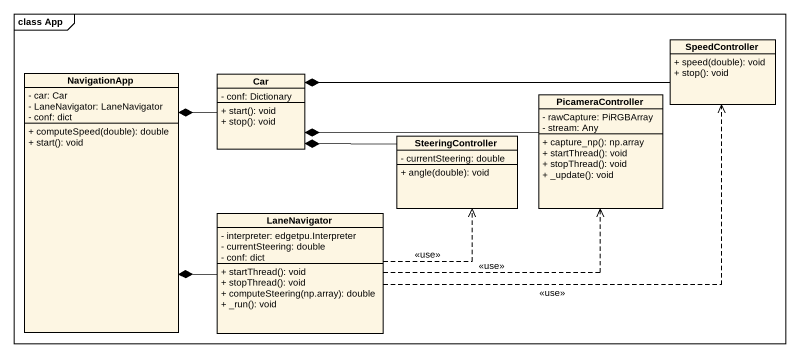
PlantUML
@startuml
mainframe class App
hide circle
hide empty members
skinparam classAttributeIconSize 0
class SpeedController {
  + speed(double): void
  + stop(): void
}
class NavigationApp {
  - car: Car
  - LaneNavigator: LaneNavigator
  - conf: dict
  + computeSpeed(double): double
  + start(): void
}
class Car {
  - conf: Dictionary
  + start(): void
  + stop(): void
}
class PicameraController {
  - rawCapture: PiRGBArray
  - stream: Any
  + capture_np(): np.array
  + startThread(): void
  + stopThread(): void
  + _update(): void
}
class SteeringController {
  - currentSteering: double
  + angle(double): void
}
class LaneNavigator {
  - interpreter: edgetpu.Interpreter
  - currentSteering: double
  - conf: dict
  + startThread(): void
  + stopThread(): void
  + computeSteering(np.array): double
  + _run(): void
}
SpeedController -left-* Car
Car -left-* NavigationApp
PicameraController -left-* Car
SteeringController -left-* Car
LaneNavigator .right.> SpeedController : <<use>>
LaneNavigator -left-* NavigationApp
LaneNavigator .right.> PicameraController : <<use>>
LaneNavigator .up.> SteeringController : <<use>>
@enduml
